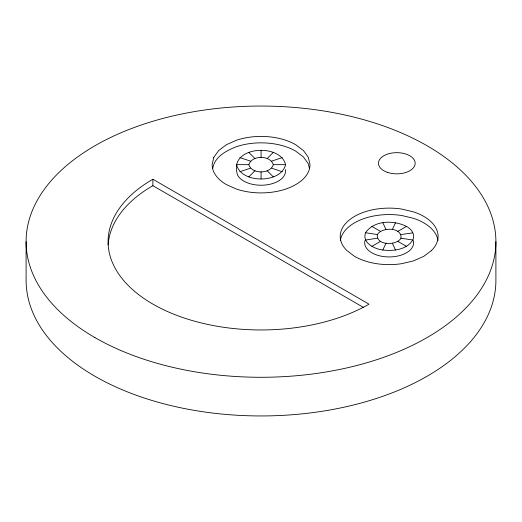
<?xml version="1.0" encoding="UTF-8"?>
<svg xmlns="http://www.w3.org/2000/svg" width="522" height="522" viewBox="0 0 522 522"><rect width="100%" height="100%" fill="white"/><g stroke="black" fill="none" stroke-linecap="round" stroke-linejoin="round"><path stroke-width="0.78" d="M212.78 168.26C214.659 156.646 226.633 150.473 236.603 146.63A48.938 28.253 0 0 1 295.674 151.119L303.452 156.972L308.339 163.791L309.363 168.267M248.837 164.658C251.702 154.982 270.435 154.982 273.306 164.658C270.435 174.335 251.702 174.335 248.837 164.658L236.603 164.658L236.603 171.099L237.432 174.759A24.469 14.127 0 0 0 265.528 184.99A24.469 14.127 0 0 0 285.403 169.624M285.541 164.658C281.214 183.77 240.923 183.77 236.603 164.658C240.923 145.547 281.214 145.547 285.541 164.658L273.306 164.658M365.524 232.714C361.883 242.958 374.542 248.981 382.828 250.018C393.36 251.265 406.671 249.855 412.798 240.029A24.469 14.127 0 0 0 406.462 226.385C393.725 220.056 374.339 220.049 365.524 232.714L377.341 234.541C381.81 226.894 402.345 227.024 400.981 238.202C396.511 245.849 375.977 245.718 377.341 234.541M382.828 250.018L385.993 243.193M392.329 229.549L395.493 222.724M248.837 176.893L254.951 170.772M267.186 158.538L273.306 152.424M371.86 246.358L380.512 241.366M397.81 231.376L406.462 226.385M239.879 171.718L250.475 168.188M271.662 161.128L282.258 157.592M365.524 240.029L377.341 238.202M400.981 234.541L412.569 232.903M400.981 238.202L412.798 240.029M239.879 157.592L250.475 161.128M271.662 168.188L282.258 171.718M371.86 226.385L380.512 231.376M397.81 241.366L406.462 246.358M152.881 179.248L369.008 304.176A152.9 88.277 0 0 1 152.789 304.045A152.9 88.277 0 0 1 152.861 179.242L152.881 185.688A152.9 88.277 0 0 0 108.178 244.844M152.881 185.688L363.377 307.367M248.837 152.424L254.951 158.538M267.186 170.772L273.306 176.893M382.828 222.724L385.993 229.549M392.329 243.193L395.493 250.018M495.9 241.673L495.9 280.327A234.9 135.616 0 0 1 261 415.949A234.9 135.616 0 0 1 26.1 280.327L26.1 241.673M261.072 150.532L261.072 157.592M261.072 171.718L261.072 178.785M340.37 240.603A48.938 28.253 0 0 1 401.829 215.521L413.626 218.346A48.938 28.253 0 0 1 437.945 240.603M413.326 240.603A24.469 14.127 0 0 1 389.158 256.941A24.469 14.127 0 0 1 364.995 240.603M213.798 157.344L212.134 164.658A48.938 28.253 0 0 0 226.463 184.638L236.603 189.127A48.938 28.253 0 0 0 310.009 164.658L308.339 157.344L303.452 150.532L295.674 144.679A48.938 28.253 0 0 0 236.603 140.19L226.463 144.679L218.685 150.532L213.798 157.344M431.544 250.501L423.766 256.348L413.626 260.843L401.829 263.662A48.938 28.253 0 0 1 354.555 256.348L346.778 250.501A48.938 28.253 0 0 1 350.334 219.175A48.938 28.253 0 0 1 401.829 209.081L413.626 211.906A48.938 28.253 0 0 1 431.544 250.501M94.9 337.564A234.9 135.616 0 0 0 487.894 276.771A234.9 135.616 0 0 0 200.207 110.671A234.9 135.616 0 0 0 94.9 337.564M387.644 172.43A18.348 10.597 0 0 0 415.173 163.255A18.348 10.597 0 0 0 387.644 154.081A18.348 10.597 0 0 0 387.644 172.43"/></g></svg>
